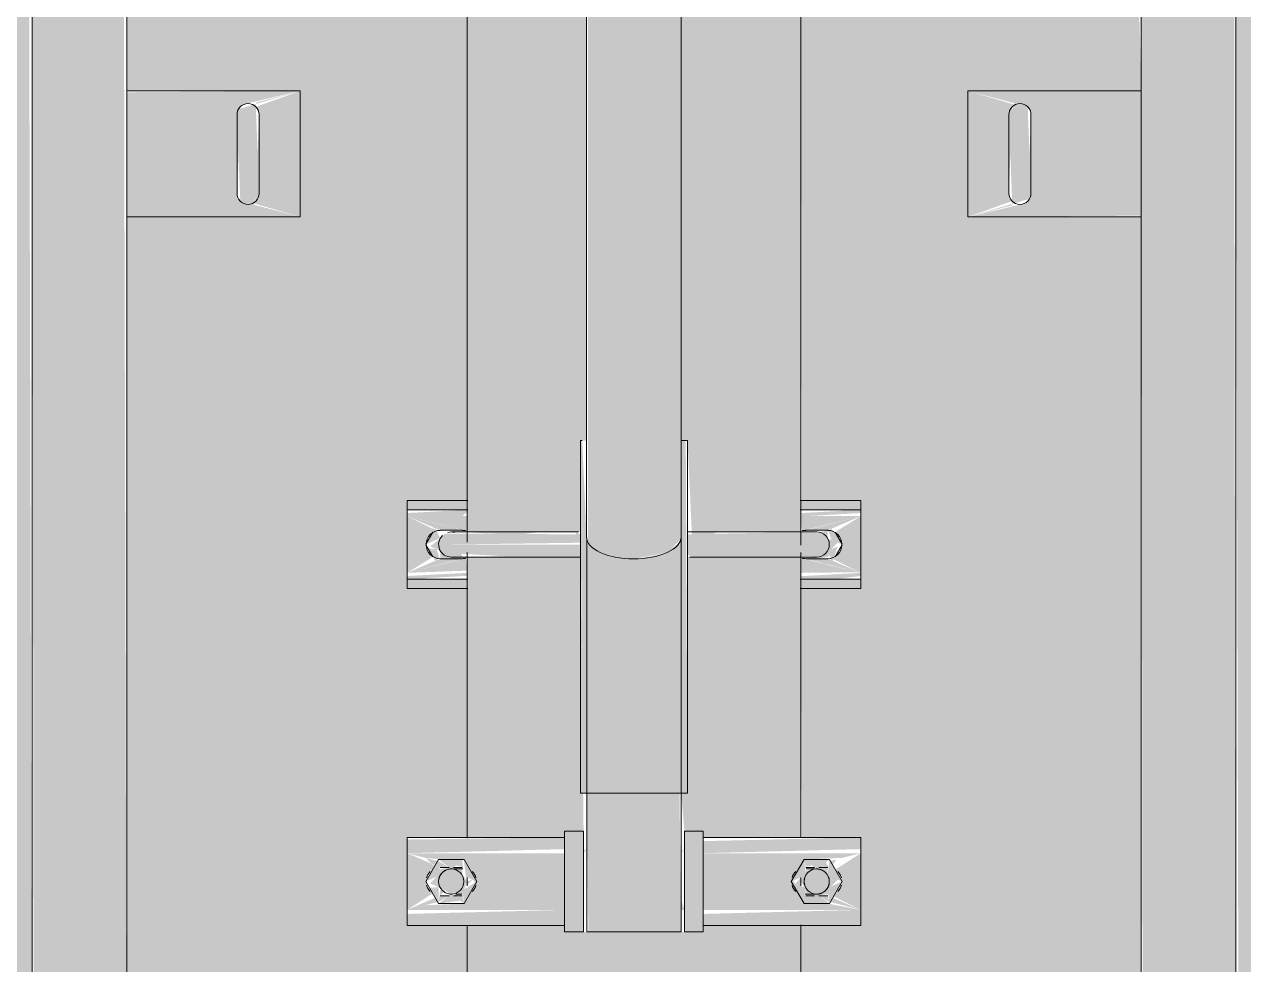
# Model space of a CAD drawing. Header units: inches. Extents: x -55396 to -733, y -290 to 853.
# Drawn here: x -24968.7 to -24944.51, y 127.35 to 146.01 of the extents above; entities that cross this region are included whole.
import ezdxf

# ---------------------------------------------------------------- set-up
doc = ezdxf.new("R2010")
doc.units = ezdxf.units.IN
doc.header["$MEASUREMENT"] = 0
doc.layers.add('Q-SPCQ', color=91, linetype='Continuous', lineweight=9)

# ---------------------------------------------------------------- blocks, each defined once
blk = doc.blocks.new('Basketball_Backstop-Performance_Sports_Systems-3103-Ceiling_Hung - 27_-0_ to 27_-11 7_8_-652462-Section 13')
at = {"layer": 'Q-SPCQ'}
for points in [[(-24956.612, 135.402), (-24956.612, 287.332), (-24957.275, 287.459), (-24957.517, 287.653), (-24957.525, 287.377), (-24957.549, 286.792), (-24957.517, 135.723), (-24957.275, 135.529), (-24956.854, 135.416)], [(-24956.612, 135.402), (-24955.949, 135.529), (-24955.691, 135.776), (-24955.674, 135.835), (-24955.706, 287.653), (-24955.949, 287.459), (-24956.369, 287.347), (-24956.612, 287.332), (-24956.612, 136.359)], [(-24956.607, 130.75), (-24955.544, 130.75), (-24955.58, 137.75), (-24955.674, 137.75), (-24955.706, 135.723), (-24956.005, 135.509), (-24956.515, 135.408), (-24957.08, 135.46), (-24957.477, 135.678), (-24957.549, 135.835), (-24957.633, 137.75), (-24957.669, 137.75), (-24957.633, 130.75), (-24956.882, 130.75)], [(-24960.011, 136.375), (-24959.919, 136.375), (-24959.919, 136.562), (-24960.607, 136.562), (-24960.607, 136.375)], [(-24952.607, 136.375), (-24952.607, 136.562), (-24953.294, 136.562), (-24953.294, 136.375)], [(-24960.607, 134.812), (-24959.919, 134.812), (-24959.919, 135), (-24960.607, 135)], [(-24952.607, 134.812), (-24952.607, 135), (-24953.294, 135), (-24953.294, 134.812)], [(-24956.607, 128), (-24955.669, 128), (-24955.704, 130.75), (-24957.544, 130.75), (-24957.512, 128), (-24956.849, 128)], [(-24960.232, 128.75), (-24960.055, 128.823), (-24959.982, 129), (-24960.296, 129.241), (-24960.482, 129), (-24960.448, 128.875)], [(-24952.857, 128.783), (-24952.765, 129.125), (-24952.857, 129.217), (-24953.198, 129.125), (-24953.158, 128.823)]]:
    blk.add_hatch(color=256, dxfattribs=at).paths.add_polyline_path(points, flags=0)
h = blk.add_hatch(color=256, dxfattribs=at)
h.paths.add_polyline_path([(-24956.607, 116), (-24953.294, 116), (-24953.297, 119.802), (-24954.362, 119.75), (-24959.919, 119.751), (-24959.919, 116), (-24957.464, 116)], flags=0)
h.paths.add_polyline_path([(-24958.98, 120.187), (-24958.544, 120.239), (-24953.294, 120.249), (-24953.302, 128.125), (-24955.232, 128.125), (-24955.232, 128), (-24955.607, 128), (-24955.691, 128), (-24957.544, 128), (-24957.607, 128), (-24957.982, 128), (-24957.982, 128.125), (-24959.919, 128.125), (-24959.911, 120.244), (-24959.059, 120.195)], flags=0)
h.paths.add_polyline_path([(-24957.518, 120.2), (-24957.912, 120.231), (-24957.756, 120.203)], flags=0)
h.paths.add_polyline_path([(-24959.863, 128.764), (-24959.741, 128.927), (-24959.841, 128.801)], flags=0)
h.paths.add_polyline_path([(-24953.294, 128.917), (-24953.303, 129.08), (-24953.399, 128.962), (-24953.303, 128.92)], flags=0)
h.paths.add_polyline_path([(-24959.919, 128.917), (-24959.814, 129.038), (-24959.919, 129)], flags=0)
h.paths.add_polyline_path([(-24959.733, 129.012), (-24959.814, 129.199), (-24959.768, 129.073), (-24959.741, 129.026)], flags=0)
h.paths.add_polyline_path([(-24953.738, 129.875), (-24953.294, 129.875), (-24953.307, 135.488), (-24954.362, 135.438), (-24955.544, 135.438), (-24955.58, 130.75), (-24955.669, 130.75), (-24955.607, 130), (-24955.232, 130), (-24955.232, 129.875), (-24953.782, 129.875)], flags=0)
h.paths.add_polyline_path([(-24957.982, 129.875), (-24957.982, 130), (-24957.607, 130), (-24957.669, 135.485), (-24959.919, 135.439), (-24959.91, 129.875), (-24958.263, 129.875)], flags=0)
h.paths.add_polyline_path([(-24958.98, 135.875), (-24958.544, 135.927), (-24957.669, 135.937), (-24957.633, 137.75), (-24957.549, 137.75), (-24957.549, 161.798), (-24959.817, 161.751), (-24959.894, 152.567), (-24959.919, 152.543), (-24959.905, 135.932), (-24959.012, 135.878)], flags=0)
h.paths.add_polyline_path([(-24955.124, 135.876), (-24954.95, 135.932), (-24953.294, 135.937), (-24953.319, 152.567), (-24953.396, 152.592), (-24953.407, 161.787), (-24954.362, 161.75), (-24955.669, 161.75), (-24955.669, 137.75), (-24955.544, 137.75), (-24955.458, 135.888), (-24955.301, 135.882)], flags=0)
h.paths.add_polyline_path([(-24957.669, 135.889), (-24957.756, 135.928), (-24957.756, 135.89)], flags=0)
h.paths.add_polyline_path([(-24958.98, 162.187), (-24958.455, 162.239), (-24957.549, 162.25), (-24957.607, 224), (-24957.982, 224), (-24957.986, 224.125), (-24959.919, 224.125), (-24959.887, 162.245), (-24959.059, 162.195)], flags=0)
h.paths.add_polyline_path([(-24955.124, 162.189), (-24954.95, 162.245), (-24953.294, 162.249), (-24953.368, 224.125), (-24955.232, 224.125), (-24955.232, 224), (-24955.607, 224), (-24955.669, 162.207), (-24955.173, 162.191)], flags=0)
h.paths.add_polyline_path([(-24957.549, 162.2), (-24957.564, 162.208), (-24957.912, 162.231), (-24957.687, 162.202)], flags=0)
h.paths.add_polyline_path([(-24959.863, 224.764), (-24959.741, 224.927), (-24959.845, 224.795)], flags=0)
h.paths.add_polyline_path([(-24953.294, 224.917), (-24953.368, 225.051), (-24953.399, 224.962), (-24953.341, 224.937)], flags=0)
h.paths.add_polyline_path([(-24959.919, 224.917), (-24959.814, 225.038), (-24959.919, 225)], flags=0)
h.paths.add_polyline_path([(-24959.733, 225.012), (-24959.844, 225.222), (-24959.768, 225.073), (-24959.741, 225.026)], flags=0)
h.paths.add_polyline_path([(-24953.627, 225.875), (-24953.294, 225.875), (-24953.294, 281.375), (-24955.674, 281.375), (-24955.607, 226), (-24955.232, 226), (-24955.232, 225.875), (-24953.738, 225.875)], flags=0)
h.paths.add_polyline_path([(-24959.844, 225.875), (-24957.982, 225.875), (-24957.982, 226), (-24957.607, 226), (-24957.549, 281.375), (-24959.919, 281.375), (-24959.919, 225.875)], flags=0)
h = blk.add_hatch(color=256, dxfattribs=at)
h.paths.add_polyline_path([(-24955.607, 128), (-24955.232, 128), (-24955.232, 130), (-24955.607, 130)], flags=0)
h.paths.add_polyline_path([(-24957.607, 128), (-24957.607, 130), (-24957.982, 130), (-24957.982, 128)], flags=0)
h.paths.add_polyline_path([(-24955.607, 224), (-24955.232, 224), (-24955.232, 226), (-24955.607, 226)], flags=0)
h.paths.add_polyline_path([(-24957.982, 224), (-24957.607, 224), (-24957.607, 226), (-24957.982, 226), (-24957.982, 225.467)], flags=0)
h = blk.add_hatch(color=256, dxfattribs=at)
h.paths.add_polyline_path([(-24967.607, 122.779), (-24966.669, 122.839), (-24966.729, 148.188), (-24966.76, 148.188), (-24966.838, 148.188), (-24966.878, 148.188), (-24966.965, 147.188), (-24967.02, 147.188), (-24967.107, 147.188), (-24968.544, 147.188), (-24968.512, 123.063), (-24967.607, 123.063), (-24967.607, 122.787)], flags=0)
h.paths.add_polyline_path([(-24967.849, 164.313), (-24967.607, 160.438), (-24967.607, 164.313)], flags=0)
h.paths.add_polyline_path([(-24968.512, 160.188), (-24967.611, 160.261), (-24967.849, 164.313), (-24968.544, 164.313), (-24968.515, 160.188)], flags=0)
h = blk.add_hatch(color=256, dxfattribs=at)
h.paths.add_polyline_path([(-24945.607, 122.779), (-24945.607, 123.063), (-24944.669, 123.063), (-24944.701, 147.188), (-24946.138, 147.188), (-24946.208, 147.188), (-24946.303, 147.188), (-24946.375, 148.156), (-24946.453, 148.188), (-24946.544, 148.139), (-24946.512, 122.813), (-24945.63, 122.78)], flags=0)
h.paths.add_polyline_path([(-24945.364, 164.313), (-24945.607, 164.313), (-24945.599, 160.438)], flags=0)
h.paths.add_polyline_path([(-24944.944, 160.188), (-24944.669, 160.188), (-24944.701, 164.313), (-24945.364, 164.313), (-24945.607, 160.188), (-24945.075, 160.188)], flags=0)
h = blk.add_hatch(color=256, dxfattribs=at)
h.paths.add_polyline_path([(-24984.607, 118), (-24985.675, 117.049), (-24985.808, 117.181), (-24985.857, 117.187), (-24990.904, 117.265), (-24991.107, 117.325), (-24991.072, 116.638), (-24990.557, 116.812), (-24985.724, 116.867), (-24985.414, 117.187)], flags=0)
h.paths.add_polyline_path([(-24984.607, 115.5), (-24961.107, 115.5), (-24961.107, 118.813), (-24966.982, 118.813), (-24967.044, 118.688), (-24968.482, 118.688), (-24968.544, 118.813), (-24968.732, 118.813), (-24968.669, 123.063), (-24968.544, 123.063), (-24968.607, 147.188), (-24968.732, 147.188), (-24968.732, 154.5), (-24984.607, 154.5), (-24984.607, 152), (-24991.107, 148.75), (-24991.072, 121.233), (-24984.607, 118), (-24984.607, 115.608)], flags=0)
h.paths.add_polyline_path([(-24928.607, 118), (-24927.357, 116.812), (-24922.309, 116.735), (-24922.107, 116.675), (-24922.141, 117.362), (-24922.657, 117.187), (-24927.489, 117.133), (-24927.637, 117.049), (-24927.778, 117.187)], flags=0)
h.paths.add_polyline_path([(-24929.772, 115.5), (-24928.607, 115.5), (-24928.607, 118), (-24922.107, 121.25), (-24922.141, 148.767), (-24928.607, 152), (-24928.607, 154.5), (-24944.482, 154.5), (-24944.544, 147.188), (-24944.669, 147.188), (-24944.607, 123.063), (-24944.482, 123.063), (-24944.544, 118.813), (-24944.732, 118.813), (-24944.794, 118.688), (-24946.232, 118.688), (-24946.314, 118.813), (-24952.107, 118.813), (-24952.107, 115.5), (-24947.051, 115.5)], flags=0)
h.paths.add_polyline_path([(-24949.982, 142.188), (-24948.761, 142.547), (-24948.732, 142.656), (-24948.796, 144.373), (-24949.06, 144.469), (-24949.06, 144.408), (-24949.169, 144.219), (-24949.105, 142.502), (-24949.105, 142.419), (-24949.169, 142.402)], flags=0)
h.paths.add_polyline_path([(-24947.051, 122.813), (-24946.732, 122.813), (-24946.732, 123.063), (-24946.544, 123.063), (-24946.544, 142.188), (-24949.982, 142.188), (-24949.982, 144.688), (-24946.544, 144.688), (-24946.607, 147.188), (-24946.732, 147.188), (-24946.732, 148.188), (-24953.294, 148.188), (-24953.273, 136.562), (-24952.607, 136.562), (-24952.607, 136.375), (-24952.107, 136.312), (-24952.107, 135), (-24952.607, 135), (-24952.607, 134.812), (-24953.294, 134.812), (-24953.273, 129.875), (-24952.107, 129.833), (-24952.107, 128.125), (-24953.294, 128.125), (-24953.294, 122.813)], flags=0)
h.paths.add_polyline_path([(-24963.232, 144.688), (-24964.452, 144.328), (-24964.482, 144.219), (-24964.417, 142.502), (-24964.153, 142.406), (-24964.153, 142.467), (-24964.044, 142.656), (-24964.108, 144.373), (-24964.108, 144.456), (-24964.044, 144.473)], flags=0)
h.paths.add_polyline_path([(-24959.919, 122.813), (-24959.919, 128.125), (-24961.107, 128.167), (-24961.107, 129.875), (-24959.919, 129.875), (-24959.919, 134.812), (-24960.607, 134.812), (-24960.607, 135), (-24961.107, 135.062), (-24961.107, 136.375), (-24960.607, 136.375), (-24960.607, 136.562), (-24959.919, 136.562), (-24959.919, 148.188), (-24966.482, 148.188), (-24966.491, 147.188), (-24966.669, 147.188), (-24966.669, 144.688), (-24963.232, 144.688), (-24963.232, 142.188), (-24966.669, 142.188), (-24966.669, 123.063), (-24966.482, 123.063), (-24966.482, 122.813), (-24964.331, 122.813)], flags=0)
h.paths.add_polyline_path([(-24952.765, 129.125), (-24952.857, 128.783), (-24953.158, 128.823), (-24953.198, 129.125), (-24952.857, 129.217)], flags=0)
h.paths.add_polyline_path([(-24953.077, 128.679), (-24953.069, 128.685), (-24952.939, 128.719), (-24952.751, 128.756), (-24952.69, 128.907), (-24952.564, 129.038), (-24952.765, 129.125), (-24952.765, 129.281), (-24953.209, 129.217), (-24953.273, 129.093), (-24953.294, 129), (-24953.223, 128.886), (-24953.198, 128.875), (-24953.198, 128.71)], flags=0)
h.paths.add_polyline_path([(-24960.136, 128.679), (-24960.001, 128.75), (-24959.94, 128.951), (-24959.919, 129), (-24959.99, 129.114), (-24960.015, 129.125), (-24960.015, 129.29), (-24960.202, 129.272), (-24960.274, 129.281), (-24960.461, 129.241), (-24960.523, 129.093), (-24960.649, 128.962), (-24960.448, 128.875), (-24960.448, 129.044), (-24960.254, 129.209), (-24960.015, 128.919), (-24960.055, 128.823), (-24960.189, 128.719), (-24960.144, 128.685)], flags=0)
h.paths.add_polyline_path([(-24960.467, 128.712), (-24960.358, 128.823), (-24960.454, 128.823), (-24960.466, 128.719)], flags=0)
h.paths.add_polyline_path([(-24952.613, 128.764), (-24952.491, 128.927), (-24952.591, 128.801)], flags=0)
h.paths.add_polyline_path([(-24952.483, 129.012), (-24952.564, 129.199), (-24952.507, 129.053), (-24952.491, 129.026)], flags=0)
h.paths.add_polyline_path([(-24960.567, 129.294), (-24960.591, 129.342), (-24960.591, 129.305)], flags=0)
h.paths.add_polyline_path([(-24960.136, 135.367), (-24960.001, 135.439), (-24960.035, 135.505), (-24960.277, 135.505), (-24960.395, 135.687), (-24960.357, 135.904), (-24960.448, 135.812), (-24960.649, 135.65), (-24960.448, 135.562), (-24960.448, 135.406), (-24960.144, 135.373)], flags=0)
h.paths.add_polyline_path([(-24953.077, 135.367), (-24953.069, 135.373), (-24952.939, 135.406), (-24952.751, 135.444), (-24952.69, 135.595), (-24952.564, 135.725), (-24952.765, 135.812), (-24952.765, 135.969), (-24952.96, 135.919), (-24952.818, 135.687), (-24952.993, 135.464), (-24953.212, 135.437), (-24953.198, 135.397)], flags=0)
h.paths.add_polyline_path([(-24952.613, 135.451), (-24952.491, 135.615), (-24952.591, 135.489)], flags=0)
h.paths.add_polyline_path([(-24952.483, 135.699), (-24952.564, 135.886), (-24952.507, 135.74), (-24952.491, 135.713)], flags=0)
h.paths.add_polyline_path([(-24960.567, 135.981), (-24960.591, 136.029), (-24960.591, 135.993)], flags=0)
h.paths.add_polyline_path([(-24960.502, 136.094), (-24960.523, 136.105), (-24960.523, 136.1)], flags=0)
h.paths.add_polyline_path([(-24959.97, 151.938), (-24959.919, 151.938), (-24959.97, 152.543), (-24960.104, 152.543), (-24960.728, 154.5), (-24966.482, 154.5), (-24966.482, 151.938), (-24964.331, 151.938)], flags=0)
h.paths.add_polyline_path([(-24953.294, 151.938), (-24946.732, 151.938), (-24946.732, 154.5), (-24952.485, 154.5), (-24953.109, 152.543), (-24953.294, 152.543)], flags=0)
h.paths.add_polyline_path([(-24922.107, 152.633), (-24922.141, 153.362), (-24922.607, 153.122), (-24922.607, 152.812), (-24922.309, 152.735), (-24922.141, 152.638)], flags=0)
h.paths.add_polyline_path([(-24991.107, 152.633), (-24990.904, 152.735), (-24990.844, 152.812), (-24990.607, 152.878), (-24990.607, 153.187), (-24990.904, 153.265), (-24991.107, 153.325), (-24991.107, 152.638)], flags=0)
h = blk.add_hatch(color=256, dxfattribs=at)
h.paths.add_polyline_path([(-24963.232, 142.188), (-24963.232, 144.688), (-24964.108, 144.373), (-24964.044, 144.219), (-24964.108, 142.502), (-24964.206, 142.445)], flags=0)
h.paths.add_polyline_path([(-24963.232, 142.188), (-24964.452, 142.547), (-24964.482, 142.656), (-24964.417, 144.373), (-24964.319, 144.43), (-24963.232, 144.688), (-24966.669, 144.662), (-24966.669, 142.188), (-24964.331, 142.188)], flags=0)
h.paths.add_polyline_path([(-24949.982, 142.188), (-24946.544, 142.213), (-24946.544, 144.688), (-24949.982, 144.688), (-24948.761, 144.328), (-24948.732, 144.219), (-24948.796, 142.502), (-24948.894, 142.445)], flags=0)
h.paths.add_polyline_path([(-24949.982, 142.188), (-24949.105, 142.502), (-24949.169, 142.656), (-24949.105, 144.373), (-24949.007, 144.43), (-24949.982, 144.688)], flags=0)
h = blk.add_hatch(color=256, dxfattribs=at)
h.paths.add_polyline_path([(-24960.013, 136.25), (-24959.919, 136.335), (-24959.919, 136.375), (-24961.107, 136.312), (-24961.107, 136.25), (-24960.523, 136.25)], flags=0)
h.paths.add_polyline_path([(-24953.2, 136.25), (-24952.107, 136.312), (-24952.107, 136.375), (-24953.294, 136.312), (-24953.273, 136.25)], flags=0)
h = blk.add_hatch(color=256, dxfattribs=at)
h.paths.add_polyline_path([(-24961.107, 135.125), (-24959.919, 135.169), (-24959.94, 135.416), (-24961.054, 135.138)], flags=0)
h.paths.add_polyline_path([(-24961.107, 135.125), (-24960.013, 135.406), (-24960.45, 135.406), (-24961.076, 135.138)], flags=0)
h.paths.add_polyline_path([(-24961.107, 135.125), (-24960.591, 135.444), (-24960.722, 135.615), (-24960.694, 135.828), (-24960.523, 135.959), (-24961.107, 136.25), (-24961.107, 135.138)], flags=0)
h.paths.add_polyline_path([(-24952.107, 136.25), (-24953.294, 136.25), (-24953.273, 135.959)], flags=0)
h.paths.add_polyline_path([(-24952.107, 135.125), (-24952.107, 136.25), (-24952.622, 135.931), (-24952.491, 135.76), (-24952.519, 135.547), (-24952.69, 135.416), (-24952.133, 135.138)], flags=0)
h.paths.add_polyline_path([(-24952.107, 135.125), (-24952.763, 135.406), (-24953.2, 135.406), (-24952.158, 135.138)], flags=0)
h.paths.add_polyline_path([(-24953.294, 135.125), (-24952.159, 135.138), (-24953.294, 135.415), (-24953.294, 135.138)], flags=0)
h.paths.add_polyline_path([(-24961.107, 136.25), (-24960.45, 135.969), (-24960.013, 135.969)], flags=0)
h.paths.add_polyline_path([(-24959.919, 135.95), (-24959.919, 136.25), (-24961.107, 136.25), (-24959.94, 135.959)], flags=0)
h.paths.add_polyline_path([(-24953.2, 135.969), (-24952.763, 135.969), (-24952.107, 136.25)], flags=0)
h = blk.add_hatch(color=256, dxfattribs=at)
h.paths.add_polyline_path([(-24952.79, 135.295), (-24952.801, 135.304), (-24953.077, 135.367)], flags=0)
h.paths.add_polyline_path([(-24960.55, 135.364), (-24960.465, 135.416), (-24960.523, 135.595), (-24960.694, 135.613), (-24960.567, 135.394)], flags=0)
h.paths.add_polyline_path([(-24952.663, 135.364), (-24952.564, 135.65), (-24952.765, 135.562), (-24952.69, 135.375)], flags=0)
h.paths.add_polyline_path([(-24959.996, 135.402), (-24959.94, 135.492), (-24959.998, 135.416)], flags=0)
h.paths.add_polyline_path([(-24952.482, 135.69), (-24952.591, 135.886), (-24952.69, 136), (-24952.748, 135.959), (-24952.69, 135.78), (-24952.491, 135.694)], flags=0)
h.paths.add_polyline_path([(-24960.731, 135.69), (-24960.448, 135.812), (-24960.55, 136.011), (-24960.73, 135.699)], flags=0)
h.paths.add_polyline_path([(-24960.144, 136.002), (-24960.136, 136.008), (-24960.412, 136.071)], flags=0)
h = blk.add_hatch(color=256, dxfattribs=at)
h.paths.add_polyline_path([(-24952.965, 135.687), (-24952.818, 135.687), (-24952.96, 135.919), (-24953.928, 135.921), (-24955.544, 135.891), (-24955.544, 135.687), (-24953.198, 135.687)], flags=0)
h.paths.add_polyline_path([(-24960.248, 135.687), (-24957.669, 135.723), (-24957.669, 135.889), (-24960.357, 135.904), (-24960.395, 135.687)], flags=0)
h = blk.add_hatch(color=256, dxfattribs=at)
h.paths.add_polyline_path([(-24954.417, 135.438), (-24952.967, 135.458), (-24952.818, 135.687), (-24955.544, 135.687), (-24955.544, 135.484), (-24955.458, 135.448)], flags=0)
h.paths.add_polyline_path([(-24958.796, 135.438), (-24957.669, 135.485), (-24957.669, 135.687), (-24960.395, 135.687), (-24960.247, 135.458), (-24960.011, 135.501), (-24958.843, 135.438)], flags=0)
h = blk.add_hatch(color=256, dxfattribs=at)
h.paths.add_polyline_path([(-24952.607, 135), (-24952.107, 135.062), (-24952.107, 135.125), (-24953.294, 135.059), (-24953.294, 135)], flags=0)
h.paths.add_polyline_path([(-24961.107, 135), (-24959.919, 135.066), (-24959.919, 135.125), (-24961.107, 135.062), (-24961.107, 135.004)], flags=0)
h = blk.add_hatch(color=256, dxfattribs=at)
h.paths.add_polyline_path([(-24961.107, 129.562), (-24957.982, 129.643), (-24957.982, 129.875), (-24961.107, 129.833), (-24961.107, 129.643)], flags=0)
h.paths.add_polyline_path([(-24957.607, 129.562), (-24957.544, 129.643), (-24957.607, 129.612)], flags=0)
h.paths.add_polyline_path([(-24955.669, 129.562), (-24955.607, 129.643), (-24955.669, 129.595)], flags=0)
h.paths.add_polyline_path([(-24955.232, 129.562), (-24952.107, 129.643), (-24952.107, 129.875), (-24955.232, 129.801), (-24955.232, 129.591)], flags=0)
h = blk.add_hatch(color=256, dxfattribs=at)
h.paths.add_polyline_path([(-24961.107, 128.437), (-24957.982, 128.437), (-24957.982, 129.562), (-24961.107, 129.562), (-24961.107, 129)], flags=0)
h.paths.add_polyline_path([(-24961.107, 128.437), (-24960.502, 128.593), (-24960.55, 128.676), (-24960.737, 128.596)], flags=0)
h.paths.add_polyline_path([(-24961.107, 129.562), (-24960.55, 129.324), (-24960.502, 129.407), (-24960.737, 129.467)], flags=0)
h.paths.add_polyline_path([(-24959.979, 128.562), (-24960.015, 128.71), (-24960.136, 128.679), (-24960.015, 128.589)], flags=0)
h.paths.add_polyline_path([(-24961.107, 128.437), (-24960.6, 128.764), (-24960.722, 128.927), (-24960.694, 129.141), (-24960.567, 129.294), (-24960.737, 129.47), (-24960.448, 129.437), (-24959.979, 129.437), (-24959.741, 128.927), (-24959.979, 128.562), (-24960.737, 128.53)], flags=0)
h.paths.add_polyline_path([(-24955.669, 128.437), (-24955.607, 128.437), (-24955.669, 128.639)], flags=0)
h.paths.add_polyline_path([(-24955.232, 128.437), (-24952.107, 128.437), (-24952.107, 129.562), (-24955.232, 129.562), (-24955.232, 128.656)], flags=0)
h.paths.add_polyline_path([(-24952.107, 128.437), (-24952.663, 128.676), (-24952.711, 128.593), (-24952.476, 128.533)], flags=0)
h.paths.add_polyline_path([(-24953.234, 128.562), (-24953.077, 128.679), (-24953.217, 128.714)], flags=0)
h.paths.add_polyline_path([(-24953.234, 129.437), (-24953.198, 129.29), (-24953.077, 129.321), (-24953.198, 129.411)], flags=0)
h.paths.add_polyline_path([(-24952.107, 128.437), (-24952.765, 128.562), (-24953.234, 128.562), (-24953.472, 129.073), (-24953.234, 129.437), (-24952.476, 129.47), (-24952.107, 129.562), (-24952.613, 129.236), (-24952.491, 129.073), (-24952.519, 128.859), (-24952.646, 128.706), (-24952.476, 128.622)], flags=0)
h.paths.add_polyline_path([(-24960.48, 128.599), (-24960.274, 128.719), (-24960.467, 128.712)], flags=0)
h.paths.add_polyline_path([(-24952.733, 128.599), (-24952.765, 128.719), (-24952.939, 128.719), (-24952.765, 128.607)], flags=0)
h.paths.add_polyline_path([(-24953.069, 128.685), (-24953.024, 128.719), (-24953.198, 128.718)], flags=0)
h.paths.add_polyline_path([(-24952.939, 129.281), (-24952.746, 129.288), (-24952.801, 129.384)], flags=0)
h.paths.add_polyline_path([(-24960.45, 129.281), (-24960.274, 129.281), (-24960.48, 129.401), (-24960.467, 129.288)], flags=0)
h.paths.add_polyline_path([(-24959.996, 129.286), (-24960.015, 129.411), (-24960.136, 129.321), (-24960.015, 129.29)], flags=0)
h.paths.add_polyline_path([(-24952.663, 129.324), (-24952.593, 129.437), (-24952.711, 129.407)], flags=0)
h = blk.add_hatch(color=256, dxfattribs=at)
h.paths.add_polyline_path([(-24952.729, 128.562), (-24952.476, 129), (-24952.765, 128.875), (-24952.754, 128.783)], flags=0)
h.paths.add_polyline_path([(-24952.729, 128.562), (-24952.982, 128.75), (-24953.234, 128.562)], flags=0)
h.paths.add_polyline_path([(-24953.234, 128.562), (-24953.198, 128.875), (-24953.487, 129), (-24953.362, 128.783)], flags=0)
h.paths.add_polyline_path([(-24960.484, 128.562), (-24960.055, 128.619), (-24960.232, 128.75), (-24960.448, 128.589)], flags=0)
h.paths.add_polyline_path([(-24960.484, 129.437), (-24960.232, 129.25), (-24959.979, 129.437)], flags=0)
h.paths.add_polyline_path([(-24960.737, 129), (-24960.448, 129.125), (-24960.484, 129.437)], flags=0)
h.paths.add_polyline_path([(-24960.484, 128.562), (-24960.482, 128.89), (-24960.665, 128.875)], flags=0)
h.paths.add_polyline_path([(-24959.979, 128.562), (-24959.726, 129), (-24960.009, 128.823), (-24959.982, 128.585)], flags=0)
h.paths.add_polyline_path([(-24953.234, 129.437), (-24952.982, 129.25), (-24952.729, 129.437)], flags=0)
h.paths.add_polyline_path([(-24953.487, 129), (-24953.198, 129.125), (-24953.234, 129.437), (-24953.415, 129.125)], flags=0)
h.paths.add_polyline_path([(-24959.726, 129), (-24959.982, 129.415), (-24959.943, 129.094)], flags=0)
h.paths.add_polyline_path([(-24952.476, 129), (-24952.729, 129.437), (-24952.765, 129.125)], flags=0)
h = blk.add_hatch(color=256, dxfattribs=at)
h.paths.add_polyline_path([(-24955.669, 128.125), (-24955.607, 128.186), (-24955.669, 128.129)], flags=0)
h.paths.add_polyline_path([(-24952.107, 128.125), (-24952.107, 128.437), (-24955.232, 128.357), (-24955.232, 128.125)], flags=0)
h.paths.add_polyline_path([(-24957.607, 128.125), (-24957.544, 128.197), (-24957.607, 128.132)], flags=0)
h.paths.add_polyline_path([(-24957.982, 128.125), (-24957.982, 128.437), (-24961.107, 128.357), (-24961.107, 128.125)], flags=0)
for p, q in [((-24957.549, 287.765), (-24957.549, 135.835)), ((-24955.674, 135.835), (-24955.674, 287.765)), ((-24955.669, 128), (-24955.669, 226)), ((-24968.544, 164.313), (-24968.544, 118.813)), ((-24944.669, 118.813), (-24944.669, 164.313)), ((-24959.919, 161.839), (-24959.919, 135.732)), ((-24953.294, 135.676), (-24953.294, 161.839)), ((-24966.669, 122.779), (-24966.669, 148.223)), ((-24946.544, 148.221), (-24946.544, 122.777)), ((-24966.669, 144.688), (-24963.232, 144.688)), ((-24963.232, 142.188), (-24963.232, 144.688)), ((-24949.982, 144.688), (-24949.982, 142.188)), ((-24949.982, 144.688), (-24946.544, 144.688)), ((-24964.482, 142.656), (-24964.482, 144.219)), ((-24964.044, 144.219), (-24964.044, 142.656)), ((-24949.169, 142.656), (-24949.169, 144.219)), ((-24948.732, 144.219), (-24948.732, 142.656)), ((-24963.232, 142.188), (-24966.669, 142.188)), ((-24946.544, 142.188), (-24949.982, 142.188)), ((-24957.669, 137.75), (-24957.669, 130.75)), ((-24957.669, 137.75), (-24957.633, 137.75)), ((-24955.671, 137.75), (-24955.544, 137.75)), ((-24955.544, 130.75), (-24955.544, 137.75)), ((-24961.107, 136.562), (-24961.107, 136.375)), ((-24961.107, 136.562), (-24961.107, 136.406)), ((-24961.107, 136.562), (-24960.607, 136.562)), ((-24960.607, 136.562), (-24959.905, 136.562)), ((-24953.308, 136.562), (-24952.607, 136.562)), ((-24952.607, 136.562), (-24952.107, 136.562)), ((-24952.107, 136.375), (-24952.107, 136.562)), ((-24952.107, 136.406), (-24952.107, 136.562)), ((-24961.107, 136.25), (-24961.107, 136.375)), ((-24960.607, 136.375), (-24961.107, 136.375)), ((-24961.107, 135.125), (-24961.107, 136.25)), ((-24959.905, 136.375), (-24960.607, 136.375)), ((-24952.607, 136.375), (-24953.308, 136.375)), ((-24952.107, 136.375), (-24952.607, 136.375)), ((-24952.107, 136.375), (-24952.107, 136.25)), ((-24952.107, 136.25), (-24952.107, 135.125)), ((-24960.45, 135.969), (-24960.013, 135.969)), ((-24953.2, 135.969), (-24952.763, 135.969)), ((-24960.595, 135.933), (-24960.734, 135.692)), ((-24957.544, 135.817), (-24957.544, 128)), ((-24952.479, 135.692), (-24952.618, 135.933)), ((-24960.734, 135.683), (-24960.595, 135.442)), ((-24959.919, 135.527), (-24959.919, 129.86)), ((-24953.294, 129.864), (-24953.294, 135.527)), ((-24952.618, 135.442), (-24952.479, 135.683)), ((-24960.013, 135.406), (-24960.45, 135.406)), ((-24952.763, 135.406), (-24953.2, 135.406)), ((-24961.107, 135), (-24961.107, 135.125)), ((-24961.107, 135), (-24961.107, 134.812)), ((-24961.107, 135), (-24960.607, 135)), ((-24961.107, 134.969), (-24961.107, 134.812)), ((-24960.607, 135), (-24959.906, 135)), ((-24953.307, 135), (-24952.607, 135)), ((-24952.607, 135), (-24952.107, 135)), ((-24952.107, 135.125), (-24952.107, 135)), ((-24952.107, 134.812), (-24952.107, 135)), ((-24952.107, 134.812), (-24952.107, 134.969)), ((-24960.607, 134.812), (-24961.107, 134.812)), ((-24959.906, 134.812), (-24960.607, 134.812)), ((-24952.607, 134.812), (-24953.307, 134.812)), ((-24952.107, 134.812), (-24952.607, 134.812)), ((-24955.544, 130.75), (-24957.669, 130.75)), ((-24957.982, 130), (-24957.982, 128)), ((-24957.607, 130), (-24957.982, 130)), ((-24957.607, 128), (-24957.607, 130)), ((-24955.232, 130), (-24955.607, 130)), ((-24955.607, 130), (-24955.607, 128)), ((-24955.232, 128), (-24955.232, 130)), ((-24957.982, 129.875), (-24961.107, 129.875)), ((-24961.107, 129.562), (-24961.107, 129.875)), ((-24952.107, 129.875), (-24955.232, 129.875)), ((-24952.107, 129.875), (-24952.107, 129.562)), ((-24961.107, 128.437), (-24961.107, 129.562)), ((-24960.484, 129.437), (-24960.737, 129)), ((-24959.979, 129.437), (-24960.484, 129.437)), ((-24959.726, 129), (-24959.979, 129.437)), ((-24953.234, 129.437), (-24953.487, 129)), ((-24952.729, 129.437), (-24953.234, 129.437)), ((-24952.476, 129), (-24952.729, 129.437)), ((-24952.107, 129.562), (-24952.107, 128.437)), ((-24960.45, 129.281), (-24960.274, 129.281)), ((-24960.189, 129.281), (-24960.013, 129.281)), ((-24953.2, 129.281), (-24953.024, 129.281)), ((-24952.939, 129.281), (-24952.763, 129.281)), ((-24960.737, 129), (-24960.484, 128.562)), ((-24959.979, 128.562), (-24959.726, 129)), ((-24959.919, 129.083), (-24959.919, 128.917)), ((-24953.487, 129), (-24953.234, 128.562)), ((-24953.294, 128.917), (-24953.294, 129.083)), ((-24952.729, 128.562), (-24952.476, 129)), ((-24960.274, 128.719), (-24960.45, 128.719)), ((-24960.013, 128.719), (-24960.189, 128.719)), ((-24953.024, 128.719), (-24953.2, 128.719)), ((-24952.763, 128.719), (-24952.939, 128.719)), ((-24961.107, 128.125), (-24961.107, 128.437)), ((-24960.484, 128.562), (-24959.979, 128.562)), ((-24953.234, 128.562), (-24952.729, 128.562)), ((-24952.107, 128.437), (-24952.107, 128.125)), ((-24961.107, 128.125), (-24957.982, 128.125)), ((-24959.919, 128.136), (-24959.919, 120.045)), ((-24957.982, 128), (-24957.607, 128)), ((-24955.669, 128), (-24957.544, 128)), ((-24955.607, 128), (-24955.232, 128)), ((-24955.232, 128.125), (-24952.107, 128.125)), ((-24953.294, 119.989), (-24953.294, 128.14))]:
    blk.add_line(p, q, dxfattribs=at)
at = {"layer": 'Q-SPCQ', "flags": 128}
for points in [[(-24957.71, 135.937), (-24957.847, 135.937), (-24957.982, 135.937), (-24958.115, 135.937), (-24958.246, 135.937), (-24958.374, 135.937), (-24958.499, 135.937), (-24958.621, 135.937), (-24958.74, 135.937), (-24958.855, 135.937), (-24958.967, 135.937), (-24959.075, 135.937), (-24959.18, 135.937), (-24959.28, 135.937), (-24959.375, 135.937), (-24959.467, 135.937), (-24959.553, 135.937), (-24959.636, 135.937), (-24959.713, 135.937), (-24959.785, 135.937), (-24959.852, 135.937), (-24959.914, 135.937), (-24959.971, 135.937), (-24960.022, 135.937), (-24960.068, 135.937), (-24960.108, 135.937), (-24960.143, 135.937), (-24960.172, 135.937), (-24960.195, 135.937), (-24960.213, 135.937), (-24960.225, 135.937), (-24960.231, 135.937), (-24960.232, 135.937)], [(-24952.982, 135.937), (-24952.984, 135.937), (-24952.993, 135.937), (-24953.008, 135.937), (-24953.028, 135.937), (-24953.054, 135.937), (-24953.085, 135.937), (-24953.123, 135.937), (-24953.166, 135.937), (-24953.214, 135.937), (-24953.268, 135.937), (-24953.327, 135.937), (-24953.391, 135.937), (-24953.461, 135.937), (-24953.535, 135.937), (-24953.615, 135.937), (-24953.699, 135.937), (-24953.788, 135.937), (-24953.881, 135.937), (-24953.979, 135.937), (-24954.081, 135.937), (-24954.187, 135.937), (-24954.297, 135.937), (-24954.41, 135.937), (-24954.528, 135.937), (-24954.648, 135.937), (-24954.771, 135.937), (-24954.898, 135.937), (-24955.027, 135.937), (-24955.159, 135.937), (-24955.293, 135.937), (-24955.429, 135.937), (-24955.544, 135.937)], [(-24960.232, 135.437), (-24960.229, 135.437), (-24960.22, 135.437), (-24960.205, 135.437), (-24960.185, 135.437), (-24960.159, 135.437), (-24960.128, 135.437), (-24960.09, 135.437), (-24960.048, 135.437), (-24959.999, 135.437), (-24959.945, 135.437), (-24959.886, 135.437), (-24959.822, 135.437), (-24959.752, 135.437), (-24959.678, 135.437), (-24959.598, 135.437), (-24959.514, 135.437), (-24959.425, 135.437), (-24959.332, 135.437), (-24959.234, 135.437), (-24959.132, 135.437), (-24959.026, 135.437), (-24958.916, 135.437), (-24958.803, 135.437), (-24958.686, 135.437), (-24958.565, 135.437), (-24958.442, 135.437), (-24958.315, 135.437), (-24958.186, 135.437), (-24958.054, 135.437), (-24957.92, 135.437), (-24957.784, 135.437), (-24957.669, 135.437)], [(-24955.503, 135.437), (-24955.366, 135.437), (-24955.231, 135.437), (-24955.098, 135.437), (-24954.967, 135.437), (-24954.839, 135.437), (-24954.714, 135.437), (-24954.592, 135.437), (-24954.473, 135.437), (-24954.358, 135.437), (-24954.246, 135.437), (-24954.138, 135.437), (-24954.034, 135.437), (-24953.933, 135.437), (-24953.838, 135.437), (-24953.746, 135.437), (-24953.66, 135.437), (-24953.578, 135.437), (-24953.5, 135.437), (-24953.428, 135.437), (-24953.361, 135.437), (-24953.299, 135.437), (-24953.242, 135.437), (-24953.191, 135.437), (-24953.145, 135.437), (-24953.105, 135.437), (-24953.07, 135.437), (-24953.041, 135.437), (-24953.018, 135.437), (-24953, 135.437), (-24952.988, 135.437), (-24952.982, 135.437), (-24952.982, 135.437)], [(-24960.448, 129.124), (-24960.443, 129.133), (-24960.438, 129.141), (-24960.432, 129.149), (-24960.426, 129.157), (-24960.419, 129.165), (-24960.413, 129.172), (-24960.406, 129.179), (-24960.398, 129.186), (-24960.391, 129.193), (-24960.383, 129.199), (-24960.375, 129.205), (-24960.367, 129.21), (-24960.358, 129.216), (-24960.349, 129.22), (-24960.34, 129.225)], [(-24960.284, 129.244), (-24960.274, 129.246), (-24960.264, 129.248), (-24960.254, 129.249), (-24960.244, 129.25), (-24960.234, 129.25), (-24960.232, 129.25)], [(-24960.232, 129.25), (-24960.229, 129.25), (-24960.22, 129.25), (-24960.205, 129.25)], [(-24960.185, 129.25), (-24960.159, 129.25), (-24960.128, 129.25), (-24960.09, 129.25), (-24960.048, 129.25), (-24959.999, 129.25)], [(-24953.191, 129.25), (-24953.145, 129.25), (-24953.105, 129.25), (-24953.07, 129.25), (-24953.041, 129.25), (-24953.018, 129.25)], [(-24953, 129.25), (-24952.988, 129.25), (-24952.982, 129.25), (-24952.982, 129.25)], [(-24952.982, 129.25), (-24952.972, 129.25), (-24952.962, 129.249), (-24952.952, 129.248), (-24952.942, 129.247), (-24952.932, 129.245), (-24952.922, 129.243), (-24952.912, 129.24), (-24952.903, 129.237), (-24952.893, 129.234), (-24952.884, 129.23), (-24952.875, 129.226), (-24952.866, 129.222), (-24952.857, 129.217)], [(-24960.477, 129.05), (-24960.474, 129.059), (-24960.472, 129.069), (-24960.469, 129.079), (-24960.466, 129.088)], [(-24952.749, 129.091), (-24952.745, 129.081), (-24952.742, 129.072), (-24952.739, 129.062), (-24952.737, 129.052), (-24952.735, 129.042), (-24952.734, 129.033), (-24952.733, 129.023), (-24952.732, 129.013), (-24952.732, 129.003), (-24952.732, 129)], [(-24952.732, 129), (-24952.732, 128.99), (-24952.732, 128.98), (-24952.733, 128.97), (-24952.735, 128.96), (-24952.737, 128.95), (-24952.739, 128.941), (-24952.741, 128.931), (-24952.744, 128.921), (-24952.748, 128.912)], [(-24960.329, 128.77), (-24960.338, 128.774), (-24960.347, 128.778), (-24960.356, 128.783), (-24960.364, 128.788), (-24960.373, 128.794), (-24960.381, 128.799), (-24960.389, 128.806)], [(-24960.242, 128.75), (-24960.252, 128.751), (-24960.261, 128.752), (-24960.271, 128.753)], [(-24960.213, 128.75), (-24960.225, 128.75), (-24960.231, 128.75), (-24960.232, 128.75)], [(-24960.022, 128.75), (-24960.068, 128.75), (-24960.108, 128.75), (-24960.143, 128.75)], [(-24953.028, 128.75), (-24953.054, 128.75), (-24953.085, 128.75), (-24953.123, 128.75), (-24953.166, 128.75), (-24953.214, 128.75)], [(-24952.982, 128.75), (-24952.984, 128.75), (-24952.993, 128.75), (-24953.008, 128.75)], [(-24952.864, 128.78), (-24952.873, 128.775), (-24952.882, 128.771), (-24952.891, 128.767), (-24952.9, 128.764), (-24952.91, 128.76), (-24952.919, 128.758), (-24952.929, 128.756), (-24952.939, 128.754), (-24952.949, 128.752), (-24952.959, 128.751), (-24952.969, 128.75), (-24952.979, 128.75), (-24952.982, 128.75)], [(-24952.765, 128.876), (-24952.77, 128.867), (-24952.775, 128.859), (-24952.781, 128.851), (-24952.787, 128.843), (-24952.794, 128.835), (-24952.8, 128.828), (-24952.807, 128.821), (-24952.815, 128.814), (-24952.822, 128.807), (-24952.83, 128.801)]]:
    blk.add_lwpolyline(points, dxfattribs=at)
at = {"layer": 'Q-SPCQ'}
for centre, radius, start, end in [((-24964.263, 144.219), 0.219, 0, 180), ((-24948.95, 144.219), 0.219, 0, 180), ((-24964.263, 142.656), 0.219, 180, 0), ((-24948.95, 142.656), 0.219, 180, 0), ((-24960.45, 135.687), 0.281, 90, 270), ((-24960.232, 135.687), 0.25, 90, 105), ((-24960.232, 135.687), 0.25, 75, 90), ((-24960.013, 135.687), 0.281, 75, 90), ((-24953.2, 135.687), 0.281, 90, 105), ((-24952.982, 135.687), 0.25, 270, 90), ((-24952.763, 135.687), 0.281, 270, 90), ((-24960.232, 135.687), 0.25, 135, 270), ((-24960.232, 135.687), 0.25, 270, 285), ((-24960.013, 135.687), 0.281, 270, 285), ((-24953.2, 135.687), 0.281, 255, 270), ((-24952.982, 135.687), 0.25, 255, 270), ((-24960.45, 129), 0.281, 135, 165), ((-24960.232, 129), 0.25, 0, 180), ((-24960.232, 129), 0.25, 120, 165), ((-24960.232, 129), 0.25, 90, 105), ((-24960.232, 129), 0.25, 0, 90), ((-24960.013, 129), 0.281, 15, 45), ((-24953.2, 129), 0.281, 135, 165), ((-24952.982, 129), 0.25, 0, 180), ((-24952.982, 129), 0.25, 90, 135), ((-24952.982, 129), 0.25, 60, 90), ((-24952.763, 129), 0.281, 15, 45), ((-24960.45, 129), 0.281, 195, 225), ((-24960.232, 129), 0.25, 180, 0), ((-24960.013, 129), 0.281, 315, 345), ((-24953.2, 129), 0.281, 195, 225), ((-24952.982, 129), 0.25, 150, 210), ((-24952.982, 129), 0.25, 180, 0), ((-24952.982, 129), 0.25, 315, 30), ((-24952.763, 129), 0.281, 315, 345), ((-24952.982, 129), 0.25, 240, 270), ((-24952.982, 129), 0.25, 270, 300)]:
    blk.add_arc(centre, radius, start, end, dxfattribs=at)
for major_axis, start_param, end_param in [((0.938, 0), 3.141593, 4.712389), ((-0.938, 0), 1.570796, 3.141593)]:
    blk.add_ellipse((-24956.612, 135.835), major_axis=major_axis, ratio=0.462001, start_param=start_param, end_param=end_param, dxfattribs=at)

msp = doc.modelspace()

# ---------------------------------------------------------------- block references
at = {"layer": 'Q-SPCQ'}
msp.add_blockref('Basketball_Backstop-Performance_Sports_Systems-3103-Ceiling_Hung - 27_-0_ to 27_-11 7_8_-652462-Section 13', (0, 0), dxfattribs=at)

doc.saveas('drawing.dxf')
